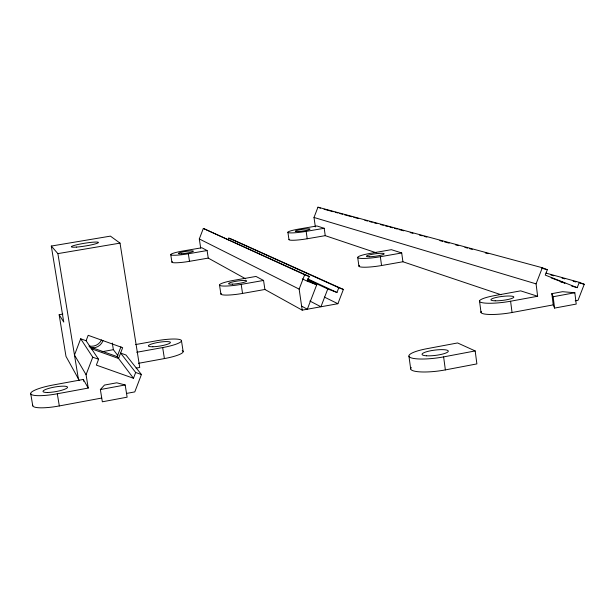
<?xml version="1.0" encoding="UTF-8"?>
<svg xmlns="http://www.w3.org/2000/svg" width="615" height="615" viewBox="0 0 615 615"><rect width="100%" height="100%" fill="white"/><g stroke="black" fill="none" stroke-linecap="round" stroke-linejoin="round"><path stroke-width="0.92" d="M126.736 393.392L134.785 391.901L141.435 374.527L125.967 354.993L120.609 353.079L135.677 372.482L133.463 378.271L96.355 365.11L98.585 359.283L86.1 340.733L80.68 338.788L74.477 355.032L86.062 374.704L88.237 388.065L57.303 393.777A24.9 4.689 -9.9 0 1 30.781 393.884A24.9 4.689 -9.9 0 1 53.313 384.959L83.333 379.447L88.237 388.065M86.062 374.704L92.75 357.207L80.68 338.788M133.463 378.271L117.173 356.631L120.917 346.837M200.69 248.076L199.306 238.958L203.334 228.434L309.299 276.519L307.462 281.301L316.71 284.799L307.315 309.222L301.435 306.024M228.104 239.858L228.78 238.113L232.201 239.412L343.385 289.45L337.889 303.718L302.196 310.144L264.896 289.481L242.541 293.44A18.289 2.698 -8.5 0 1 221.239 293.324M86.1 340.733L88.183 335.321L122.662 347.69L118.549 358.46L91.112 348.667M315.357 226.927L314.004 217.464L317.955 207.194L542.315 267.74L547.335 269.724L545.259 275.097L577.216 287.666L579.284 282.323L584.25 284.284L578.038 300.305L575.217 300.82M302.196 310.144L299.144 289.111L304.663 274.759L203.334 228.434M307.761 279.656L327.772 288.989L320.93 306.77L309.891 301.035M327.772 288.989L336.966 292.471L338.796 287.712L228.78 238.113M537.633 296.261L520.651 290.857L494.314 295.661A23.07 3.967 -6.9 0 0 480.991 302.372A23.07 3.967 -6.9 0 0 510.596 301.227L537.633 296.261L536.072 283.869L542.315 267.74M100.36 389.549L104.473 385.067L116.742 382.807L125.176 384.959L127.128 397.175L102.344 401.795L100.36 389.549L125.176 384.959M411.281 367.447A26.476 5.543 -7.1 0 0 419.415 371.837A26.476 5.543 -7.1 0 0 445.368 369.899L476.886 363.903L475.18 350.934L457.591 342.955L426.979 348.682A26.499 5.335 -7.1 0 0 410.274 357.492A26.499 5.335 -7.1 0 0 443.623 356.892L475.18 350.934M481.284 311.467A23.047 4.121 -6.8 0 0 489.294 314.457A23.047 4.121 -6.8 0 0 512.049 312.505L553.231 304.886L554.576 308.092L576.224 304.079L574.833 292.748L562.556 291.687L551.824 293.663L553.231 304.886M32.756 405.177A24.877 4.874 -10 0 0 59.317 405.938L101.713 398.051M136.115 368.131L139.736 367.47L120.025 243.125L110.416 236.129L51.291 246.054L63.752 322.06L59.155 314.749L62.876 314.088M551.824 293.663L553.154 296.738L574.833 292.748M136.753 352.272L162.675 347.567A22.363 3.859 -9.1 0 0 181.233 340.256A22.363 3.859 -9.1 0 0 156.195 340.841L135.684 344.546M138.506 363.311L164.397 358.583A22.34 4.005 -9.1 0 0 182.217 350.635M102.052 351.726L113.368 349.674L117.911 355.662M359.46 265.411A17.812 2.529 -7.8 0 0 364.326 267.225A17.812 2.529 -7.8 0 0 381.561 265.526L402.91 261.759L501.125 294.769M401.71 252.973L391.363 249.675L370.438 253.342A17.827 2.437 -7.8 0 0 358.407 258.008A17.827 2.437 -7.8 0 0 380.347 256.724L401.71 252.973L402.91 261.759M263.558 280.448L255.994 276.443L234.1 280.279A18.296 2.598 -8.5 0 0 219.855 285.46A18.296 2.598 -8.5 0 0 241.188 284.384L263.558 280.448L264.896 289.481M324.205 228.288L316.917 225.966L299.19 228.995A14.906 1.714 -8.2 0 0 288.312 232.639A14.906 1.714 -8.2 0 0 306.155 231.378L324.205 228.288L325.25 235.66L376.172 252.773M207.101 250.551L201.828 247.76L183.408 250.912A15.275 1.807 -8.7 0 0 170.955 254.894A15.275 1.807 -8.7 0 0 188.344 253.772L207.101 250.551L208.247 258.1L245.662 278.826M289.15 239.281A14.898 1.784 -8.2 0 0 307.216 238.758L325.25 235.66M172.331 261.606A15.267 1.876 -8.7 0 0 189.505 261.329L208.247 258.1M51.291 246.054L57.887 253.618L120.025 243.125M324.043 209.238L333.307 211.745M335.16 212.244L337.943 212.998M339.795 213.505L342.57 214.258M344.423 214.758L351.842 216.764M353.694 217.264L358.322 218.525M364.81 220.278L367.593 221.031M369.446 221.531L372.221 222.284M374.074 222.791L376.857 223.545M380.562 224.544L383.337 225.298M385.19 225.797L387.973 226.551M389.825 227.058L392.608 227.811M394.461 228.311L397.236 229.064M399.089 229.564L403.724 230.817M410.213 232.578L412.988 233.331M419.476 235.084L422.251 235.837M424.112 236.345L426.887 237.098M439.856 240.611L442.639 241.364M444.491 241.864L449.127 243.117M455.607 244.878L458.39 245.631M464.879 247.384L467.654 248.137M469.506 248.637L472.289 249.39M485.258 252.903L488.041 253.657M541.777 268.217L547.335 269.724M545.966 273.098L579.284 282.323M550.955 275.036L553.731 275.804M562.056 278.118L564.831 278.887M573.149 281.201L575.924 281.97M579.622 283L584.25 284.284M551.194 277.888L564.985 283.108L560.38 281.793M571.681 286.083L577.216 287.666M314.004 217.464L536.072 283.869M92.75 357.207L98.585 359.283M135.677 372.482L141.435 374.527M89.152 346.629L117.173 356.631M304.663 274.759L309.299 276.519M338.796 287.712L343.385 289.45M317.955 207.194L320.438 208.162M307.408 278.741L336.966 292.471M307.146 280.317L316.71 284.799M302.273 278.856L307.462 281.301M324.336 297.068L337.889 303.718M199.306 238.958L299.144 289.111M79.266 380.393L65.99 356.377L59.155 314.749M30.75 393.815L32.764 405.823M57.303 393.777L59.317 405.938M57.887 253.618L78.351 378.725M83.333 379.447L83.632 381.262M112.307 343.047L113.368 349.674M181.463 340.672L183.139 351.534M162.675 347.567L164.397 358.583M188.344 253.772L189.505 261.329M170.755 254.671L171.908 262.159M219.532 285.137L220.885 294.093M241.188 284.384L242.541 293.44M287.897 232.232L288.958 239.543M306.155 231.378L307.216 238.758M357.699 257.447L358.914 266.141M380.347 256.724L381.561 265.526M408.944 356.185L410.697 368.962M443.623 356.892L445.368 369.899M479.516 300.958L481.038 312.574M510.596 301.227L512.049 312.505M553.154 296.738L554.576 308.092M101.475 339.934A10.693 10.463 -34.2 0 1 89.129 345.953M102.997 340.656A10.763 10.532 -34.3 0 1 90.221 347.583M181.487 253.734A7.641 0.907 -8.7 0 0 193.371 251.281A7.641 0.907 -8.7 0 0 182.701 251.973A7.641 0.907 -8.7 0 0 181.487 253.734M232.624 284.145A9.148 1.299 -8.5 0 0 246.638 281.07A9.148 1.299 -8.5 0 0 233.546 281.739A9.148 1.299 -8.5 0 0 232.624 284.145M76.421 247.092A13.699 1.415 -9.1 0 0 98.269 242.74A13.699 1.415 -9.1 0 0 79.996 244.07A13.699 1.415 -9.1 0 0 76.421 247.092M47.401 392.47A12.454 2.345 -9.9 0 0 67.358 387.696A12.454 2.345 -9.9 0 0 51.053 387.796A12.454 2.345 -9.9 0 0 47.401 392.47M152.874 346.76A11.178 1.93 -9.1 0 0 170.37 342.678A11.178 1.93 -9.1 0 0 154.926 343.078A11.178 1.93 -9.1 0 0 152.874 346.76M369.277 256.732A8.91 1.215 -7.8 0 0 383.937 254.149A8.91 1.215 -7.8 0 0 372.821 254.179A8.91 1.215 -7.8 0 0 369.277 256.732M495.183 300.812A11.531 1.983 -6.9 0 0 513.679 297.399A11.531 1.983 -6.9 0 0 498.219 297.037A11.531 1.983 -6.9 0 0 495.183 300.812M298.836 231.463A7.457 0.861 -8.2 0 0 310.022 229.141A7.457 0.861 -8.2 0 0 299.075 229.925A7.457 0.861 -8.2 0 0 298.836 231.463M426.533 355.801A13.246 2.668 -7.1 0 0 448.081 351.711A13.246 2.668 -7.1 0 0 430.923 350.711A13.246 2.668 -7.1 0 0 426.533 355.801"/></g></svg>
